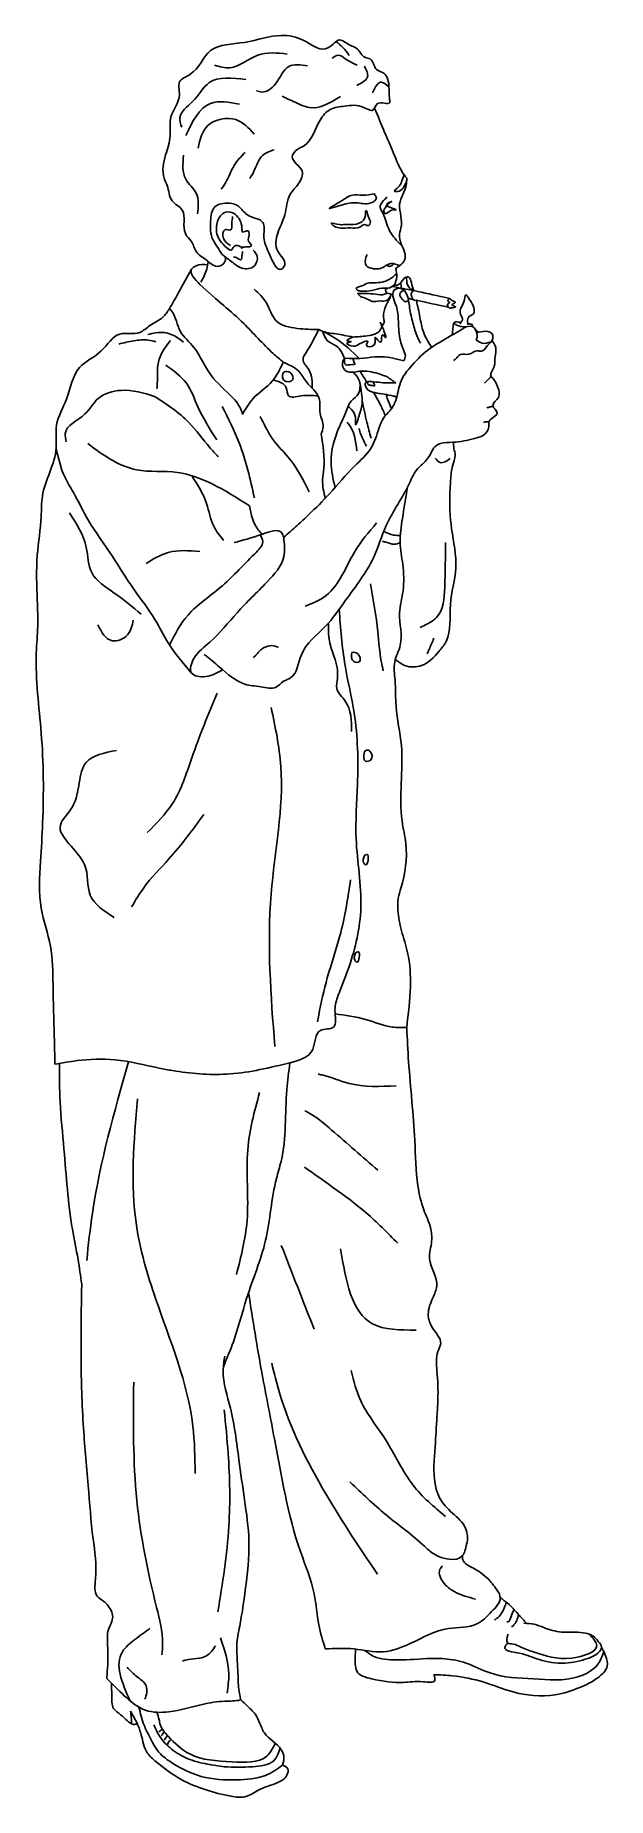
# Model space of a CAD drawing. Header units: metres. Extents: x -205 to 369, y 0 to 1765.
import ezdxf

# ---------------------------------------------------------------- set-up
doc = ezdxf.new("R2010")
doc.units = ezdxf.units.M
doc.layers.add('ceco.net 234', color=7, linetype='Continuous')

msp = doc.modelspace()

# ---------------------------------------------------------------- linework, layer by layer
at = {"layer": 'ceco.net 234'}
for points, knots in [([(-14.2, 1539.7), (-14.9, 1536.8), (-22.6, 1529.8), (-33, 1540.4), (-44.3, 1546.5), (-47, 1558.5), (-59.5, 1568.7), (-51.1, 1589.6), (-70.7, 1598.1), (-70.9, 1612.1), (-78.6, 1626.2), (-74.9, 1644.3), (-67.9, 1663.6), (-72.1, 1685.6), (-57, 1700.5), (-63.6, 1719.9), (-41.5, 1727), (-32.9, 1756.6), (7.1, 1755.5), (36.8, 1767.4), (64.5, 1761.9), (81.5, 1747.5), (93.2, 1754.8), (99.8, 1763.1), (109, 1754.7), (119.4, 1752.2), (122.9, 1742.1), (134, 1742), (134.4, 1729.5), (147.8, 1727.5), (150.2, 1713.4), (149.2, 1704.7), (152, 1693.6), (136.7, 1701.1), (134.7, 1686.6), (120.3, 1696.2), (107.1, 1694), (89.8, 1692.3), (76.4, 1676.3), (71.9, 1655.8), (56.4, 1650.9), (49.2, 1639.7), (66.7, 1631.4), (59.6, 1615.2), (47.3, 1604.9), (46.9, 1584.8), (37.4, 1567.9), (34.1, 1548.7), (48.4, 1538.4), (38.5, 1524.9), (28.2, 1549.1), (23, 1561.5), (26.5, 1581.5), (7.1, 1581.7), (0.6, 1594.4), (-11.8, 1597.7), (-27.5, 1595.3), (-29.6, 1577), (-29.4, 1562), (-21.2, 1552.1), (-18.3, 1545.5), (-14.2, 1543.1), (-14, 1540.9), (-14.2, 1539.7)], [0, 0, 0, 0, 8.992163, 23.313268, 35.816064, 47.445128, 57.448062, 81.26303, 94.857574, 110.955184, 119.027428, 142.306753, 161.938898, 181.062928, 204.793172, 217.53276, 230.433918, 262.065846, 297.177274, 334.595667, 357.528697, 380.645372, 389.908703, 396.498506, 408.411323, 418.042273, 428.796307, 434.536199, 446.831751, 454.840456, 469.914513, 480.79562, 485.045435, 497.509801, 505.113007, 514.736294, 534.191039, 548.931423, 563.549858, 593.859541, 603.700466, 610.500597, 627.8132, 640.904885, 654.408686, 675.994177, 695.429699, 713.581242, 729.103183, 733.697157, 754.553748, 772.816087, 785.673421, 802.878895, 814.964804, 825.103151, 840.007661, 855.042751, 873.495692, 884.024327, 892.718242, 894.129749, 897.936227, 897.936227, 897.936227, 897.936227]), ([(47.7, 1746.1), (37.5, 1747.2), (16.9, 1749.5), (-4.5, 1729), (-20, 1733.5), (-25.3, 1735)], [0, 0, 0, 0, 29.650254, 60.143763, 75.913375, 75.913375, 75.913375, 75.913375]), ([(109.8, 1744.7), (107.8, 1747.5), (103.9, 1752.8), (98.9, 1756.8), (96.5, 1758.7)], [0, 0, 0, 0, 10.315377, 19.399905, 19.399905, 19.399905, 19.399905]), ([(68.1, 1734.2), (61.1, 1735.3), (45.9, 1737.5), (39.1, 1716.8), (25.7, 1706.4), (18.8, 1708.8), (17, 1709.3)], [0, 0, 0, 0, 18.887381, 40.951296, 56.821398, 62.226918, 62.226918, 62.226918, 62.226918]), ([(117.7, 1734.9), (113.7, 1736.8), (107.5, 1739.7), (99.1, 1746.6), (94.7, 1743.5), (92.8, 1742.1)], [0, 0, 0, 0, 13.712059, 21.542736, 28.101787, 28.101787, 28.101787, 28.101787]), ([(117.3, 1714.7), (122.2, 1717.1), (131.1, 1721.4), (127, 1730), (125.1, 1733.9)], [0, 0, 0, 0, 13.703567, 24.835415, 24.835415, 24.835415, 24.835415]), ([(6.3, 1720.7), (-7.5, 1722.2), (-30.8, 1724.9), (-43.9, 1698.7), (-62.4, 1686.6), (-59.1, 1676.2), (-58, 1672.7)], [0, 0, 0, 0, 36.81059, 62.139718, 82.421558, 92.536257, 92.536257, 92.536257, 92.536257]), ([(132.9, 1707.3), (135.7, 1712.7), (140.4, 1721.7), (147, 1715.3), (149.6, 1712.8)], [0, 0, 0, 0, 14.172891, 23.211835, 23.211835, 23.211835, 23.211835]), ([(-0.1, 1695.8), (-10.5, 1697.8), (-35.6, 1702.4), (-47.2, 1678.5), (-53.9, 1664.6)], [0, 0, 0, 0, 28.991335, 69.630175, 69.630175, 69.630175, 69.630175]), ([(101, 1703.6), (90.7, 1697.3), (74.8, 1687.7), (55.1, 1698.2), (46.2, 1702.2), (42.5, 1703.9)], [0, 0, 0, 0, 33.031867, 50.499818, 62.759, 62.759, 62.759, 62.759]), ([(14.4, 1665.9), (9.1, 1672), (-3, 1685.4), (-35.3, 1678.9), (-39.7, 1660.5), (-41.7, 1651.9)], [0, 0, 0, 0, 23.184263, 51.865214, 76.578053, 76.578053, 76.578053, 76.578053]), ([(135.2, 1692), (138.5, 1683.8), (144.5, 1668.8), (154.6, 1646.6), (160.5, 1630.2), (166.6, 1622.7), (167.5, 1621.7)], [0, 0, 0, 0, 0.01675322, 0.03062281, 0.04671844, 0.04913118, 0.04913118, 0.04913118, 0.04913118]), ([(-42.2, 1585.9), (-41.3, 1593.3), (-39.9, 1606.9), (-58.3, 1621.3), (-57, 1636.1), (-56.2, 1644.7)], [0, 0, 0, 0, 20.851464, 38.317585, 62.397719, 62.397719, 62.397719, 62.397719]), ([(5.5, 1647.6), (1.5, 1643.5), (-7.1, 1634.6), (-11.7, 1620.2), (-16.9, 1612.8), (-18.4, 1610.7)], [0, 0, 0, 0, 16.941844, 36.705866, 44.14277, 44.14277, 44.14277, 44.14277]), ([(34.7, 1650.2), (30.3, 1648.8), (19.9, 1645.5), (16.3, 1631.3), (11.7, 1623.9), (10.2, 1621.6)], [0, 0, 0, 0, 13.056061, 31.115389, 39.302006, 39.302006, 39.302006, 39.302006]), ([(164.5, 1625.4), (163.8, 1622.9), (162.4, 1618.1), (160.1, 1612.9), (152.6, 1608.1), (161.7, 1608.2), (164.3, 1613.1), (167.1, 1617.6), (167.4, 1620.7), (167.5, 1621.8)], [0, 0, 0, 0, 7.64602, 14.550578, 19.45504, 24.411639, 30.717331, 36.477214, 39.871497, 39.871497, 39.871497, 39.871497]), ([(167.5, 1621.7), (167.3, 1619.3), (167, 1613.7), (163.6, 1605.2), (158.7, 1595.3), (162.1, 1583.7), (162.4, 1572.9), (158.7, 1562.4), (163.4, 1553), (166.5, 1544.7), (164.6, 1537.2), (160.4, 1534), (157.4, 1532.2), (156.6, 1531.7)], [0, 0, 0, 0, 7.244958, 16.744311, 27.307961, 39.218334, 51.278932, 59.621591, 71.237593, 80.947797, 85.573733, 93.279349, 96.064817, 96.064817, 96.064817, 96.064817]), ([(135.7, 1606.2), (131.6, 1605.4), (124.2, 1604.1), (111.8, 1605.9), (102.9, 1599.1), (80.4, 1586.8), (109.3, 1598.7), (121.4, 1596.4), (131, 1595.7), (138.5, 1600.9), (136, 1604.2), (135.1, 1605.3)], [0, 0, 0, 0, 12.558141, 22.653106, 35.000022, 49.662391, 70.259401, 83.920517, 92.255158, 99.602986, 103.320454, 103.320454, 103.320454, 103.320454]), ([(126.2, 1587.3), (125.9, 1584.5), (125.1, 1577.9), (114.6, 1574.5), (106.1, 1575.7), (99.7, 1574.6), (88.9, 1578.5), (95.8, 1572.5), (102, 1571.3), (110.8, 1572.5), (119.5, 1570.8), (124.6, 1576.8), (129.4, 1572.9), (131.9, 1578.6), (128.7, 1581.4), (127.1, 1591), (126.1, 1588.2), (125.9, 1587.6)], [0, 0, 0, 0, 7.779966, 18.787209, 27.921827, 32.68118, 41.22411, 45.068224, 52.088244, 61.670739, 71.299467, 76.512138, 81.084576, 83.657482, 90.977352, 96.844081, 98.415539, 98.415539, 98.415539, 98.415539]), ([(147.8, 1602.7), (146.6, 1601.7), (143.5, 1599), (139.3, 1593.4), (145.4, 1584.4), (147.3, 1572.4), (155.3, 1561), (160.8, 1555.6), (162.8, 1553.6)], [0, 0, 0, 0, 4.88709, 12.615373, 17.103548, 35.018856, 49.232136, 57.867571, 57.867571, 57.867571, 57.867571]), ([(148.1, 1596.7), (147.5, 1595.2), (146.5, 1592.6), (143.7, 1589.7), (146, 1583.7), (150.2, 1590.8), (159.8, 1589.3), (151.5, 1592), (145.6, 1594.9), (155.4, 1600), (150.3, 1597.7), (148.1, 1596.7)], [0, 0, 0, 0, 4.875047, 8.300308, 11.382096, 18.752568, 23.408952, 30.221324, 33.447623, 39.451256, 44.107993, 44.107993, 44.107993, 44.107993]), ([(2.8, 1551.3), (1.3, 1552.7), (-1.2, 1555), (-6.5, 1553.9), (-7.7, 1548), (-17.4, 1555.6), (-23.9, 1563.8), (-23.4, 1578.6), (-15.8, 1589.7), (-4.3, 1586.9), (0.8, 1579.4), (2.5, 1573.9), (2.1, 1565.7), (9, 1571.3), (10.1, 1563.7), (7.1, 1559.2), (14.3, 1553.1), (6, 1552.9), (2.8, 1552.7), (1.4, 1552.6)], [0, 0, 0, 0, 5.623457, 9.819054, 13.637138, 18.898688, 36.113625, 48.63948, 60.524552, 70.489603, 78.147146, 86.396065, 90.221468, 95.624745, 99.816968, 106.338006, 111.614595, 117.261484, 122.162089, 122.162089, 122.162089, 122.162089]), ([(-9.1, 1554.3), (-12, 1556), (-17.5, 1559.2), (-17, 1572.7), (-7.5, 1568), (-8, 1577.1), (-7.4, 1581.2), (-7, 1583.5)], [0, 0, 0, 0, 10.057397, 19.118955, 24.464991, 30.556673, 38.160796, 38.160796, 38.160796, 38.160796]), ([(-31.5, 1538.3), (-31.9, 1535.7), (-33.1, 1528.4), (-36.5, 1521.8), (-38.8, 1517.6)], [0, 0, 0, 0, 7.825474, 22.013769, 22.013769, 22.013769, 22.013769]), ([(13.7, 1549.7), (15.3, 1547.8), (19.1, 1543.2), (15.8, 1531.2), (2.5, 1530), (-6.2, 1536.9), (-11.7, 1540.8), (-14.7, 1543)], [0, 0, 0, 0, 7.26053, 17.178901, 30.051108, 39.273325, 50.313796, 50.313796, 50.313796, 50.313796]), ([(3, 1548.3), (2.8, 1547.5), (2.2, 1544.9), (2.3, 1538), (-2.5, 1542.3), (-5, 1542.7), (-6.3, 1542.9)], [0, 0, 0, 0, 2.930068, 8.622766, 12.442824, 16.654263, 16.654263, 16.654263, 16.654263]), ([(160.5, 1533.9), (157.4, 1535.3), (152.4, 1537.6), (146, 1533.9), (140.7, 1530.7), (133.9, 1530.7), (125.3, 1533.2), (125.7, 1541), (127.2, 1544.4), (127.6, 1545.4)], [0, 0, 0, 0, 9.39727, 15.39396, 20.839803, 27.849562, 35.74874, 43.670869, 46.947526, 46.947526, 46.947526, 46.947526]), ([(146.9, 1534.4), (148.3, 1533.8), (151.2, 1532.6), (153.4, 1534.9), (154.5, 1536.1)], [0, 0, 0, 0, 4.201739, 8.578356, 8.578356, 8.578356, 8.578356]), ([(-48.1, 1530.6), (-52.5, 1522.6), (-59.9, 1509.3), (-69, 1493.2), (-77.1, 1480.4), (-89.6, 1475.7), (-101.3, 1463.4), (-124, 1470.4), (-137.2, 1445.3), (-166.2, 1434.2), (-170.6, 1401.3), (-186.2, 1376.7), (-180.3, 1341.8), (-199.1, 1313.6), (-198.1, 1276.6), (-204.4, 1242.2), (-203, 1205.3), (-201.6, 1172.7), (-206, 1128.4), (-196.6, 1062.8), (-196, 993), (-199.6, 934.8), (-202.2, 892.6), (-187.2, 853), (-187.1, 809.4), (-185.8, 770.1), (-185.2, 743.6), (-185, 734.3)], [0, 0, 0, 0, 27.467534, 45.277376, 56.198916, 71.546385, 83.893464, 104.055007, 129.050196, 156.404669, 190.927893, 218.600501, 241.415821, 291.746431, 311.9996, 351.105196, 396.413678, 422.027579, 449.154556, 529.516491, 619.34509, 657.996054, 705.015193, 744.04467, 782.884562, 834.572261, 862.353236, 862.353236, 862.353236, 862.353236]), ([(-32, 1535.1), (-36, 1535.4), (-41.8, 1535.8), (-52.6, 1528.1), (-25.5, 1500.9), (0.1, 1482.6), (26.2, 1452.1), (40.3, 1440.3), (43.7, 1437.5)], [0, 0, 0, 0, 11.627596, 17.297292, 34.581422, 93.391982, 135.634891, 148.774933, 148.774933, 148.774933, 148.774933]), ([(157.3, 1526.2), (154.9, 1524), (148.7, 1518.3), (138.1, 1516.7), (128, 1517.4), (123.8, 1513.6), (115.2, 1512.3), (118.6, 1508.7), (124.2, 1508.8), (132.6, 1508.4), (141.1, 1512.3), (149.3, 1510.8), (153.1, 1513.5), (155.2, 1515)], [0, 0, 0, 0, 9.459195, 24.889074, 31.064402, 37.848685, 44.25974, 45.983271, 50.233334, 60.588201, 71.180733, 77.013648, 84.445781, 84.445781, 84.445781, 84.445781]), ([(156.6, 1531.7), (157, 1528.7), (157.8, 1523.7), (156.8, 1518.7), (154.3, 1514.3), (156.9, 1514.5), (158.3, 1514.7)], [0, 0, 0, 0, 8.783151, 14.45511, 16.941053, 20.11269, 20.11269, 20.11269, 20.11269]), ([(158.3, 1514.7), (159.5, 1515.5), (162.7, 1517.8), (164.8, 1522.8), (170.8, 1523.3), (172.1, 1515.9), (173.7, 1511.6), (174.6, 1509.1)], [0, 0, 0, 0, 4.460415, 11.735535, 14.02644, 20.330704, 28.964992, 28.964992, 28.964992, 28.964992]), ([(167.4, 1522.9), (167.2, 1520.3), (167, 1515.9), (171, 1509.8), (173.4, 1510.9), (173.9, 1511.1)], [0, 0, 0, 0, 8.11267, 14.074902, 15.593625, 15.593625, 15.593625, 15.593625]), ([(79.3, 1470.1), (72.3, 1470.3), (57.9, 1470.6), (33.7, 1475.5), (28.7, 1497.8), (19.1, 1506.5), (14.7, 1510.5)], [0, 0, 0, 0, 21.688585, 44.376989, 65.09922, 82.819088, 82.819088, 82.819088, 82.819088]), ([(118.2, 1506.1), (124, 1506.3), (132.9, 1506.6), (143.3, 1504.1), (146.6, 1506.2), (147.3, 1506.7)], [0, 0, 0, 0, 17.847601, 27.032269, 29.413122, 29.413122, 29.413122, 29.413122]), ([(151.1, 1503.7), (149.9, 1501.9), (147.5, 1497.9), (139.9, 1499.4), (133, 1497.1), (127.3, 1501.6), (121.5, 1502.5), (119.1, 1505.1), (118.2, 1506.1)], [0, 0, 0, 0, 5.997973, 12.853571, 20.380222, 26.654235, 33.090803, 37.099499, 37.099499, 37.099499, 37.099499]), ([(150.6, 1501.9), (146.7, 1494.8), (142.3, 1486.7), (144.8, 1478.5), (145.1, 1477.5)], [0, 0, 0, 0, 22.334876, 25.378755, 25.378755, 25.378755, 25.378755]), ([(147.3, 1506.7), (146.9, 1507.2), (146.2, 1508.2), (146, 1510.3), (147, 1511), (147.6, 1511.4)], [0, 0, 0, 0, 2.100013, 3.651285, 5.559614, 5.559614, 5.559614, 5.559614]), ([(153.5, 1505.1), (151.6, 1505.5), (149.5, 1506.1), (147.4, 1506.6), (147.3, 1506.7)], [0, 0, 0, 0, 5.875815, 6.391224, 6.391224, 6.391224, 6.391224]), ([(166.2, 1444.3), (164.2, 1449.1), (159.6, 1460), (159.2, 1476.8), (158.3, 1491.8), (153.6, 1500.8), (152.7, 1510.7), (162.7, 1512.6), (169.2, 1504.1), (169.8, 1491.5), (173.5, 1477), (176.8, 1464.9), (180.1, 1458.5), (181.1, 1456.5)], [0, 0, 0, 0, 15.306376, 35.213834, 50.204527, 58.819184, 66.948887, 74.327443, 81.651016, 95.955773, 111.627376, 126.503842, 133.248942, 133.248942, 133.248942, 133.248942]), ([(164.4, 1509.7), (162.4, 1508.3), (158.6, 1505.7), (162.6, 1501.2), (165.2, 1497.4), (167.9, 1498.4), (169.3, 1499)], [0, 0, 0, 0, 6.116128, 11.210929, 14.807231, 18.774478, 18.774478, 18.774478, 18.774478]), ([(174.6, 1509.1), (173.5, 1508.4), (171.2, 1507), (172.2, 1502.7), (174.2, 1499.2), (176.4, 1499.4), (177, 1499.5)], [0, 0, 0, 0, 3.317279, 7.37335, 11.776522, 13.563387, 13.563387, 13.563387, 13.563387]), ([(174.6, 1509.1), (184.6, 1506.9), (196.6, 1504.3), (208.5, 1501.6), (210.3, 1501.1)], [0, 0, 0, 0, 30.928177, 36.636197, 36.636197, 36.636197, 36.636197]), ([(208.9, 1492.6), (208.3, 1493.7), (207.1, 1495.7), (212, 1497), (207.3, 1498.7), (209.3, 1500.3), (210.3, 1501.1)], [0, 0, 0, 0, 2.914436, 5.680581, 8.06384, 11.038659, 11.038659, 11.038659, 11.038659]), ([(210.3, 1501.1), (211.4, 1500.2), (212.9, 1498.8), (218.1, 1497.5), (209.5, 1494.6), (219.2, 1492.9), (212.7, 1491.8), (210.3, 1491.5), (209.4, 1492.2), (208.9, 1492.6)], [0, 0, 0, 0, 4.660575, 6.800469, 11.202533, 15.134294, 19.468803, 21.278974, 22.964419, 22.964419, 22.964419, 22.964419]), ([(220.5, 1475.8), (222, 1477.7), (224.7, 1480.9), (220.1, 1485.5), (221.2, 1492.3), (225.3, 1496.6), (225.6, 1508), (231.6, 1498.3), (234.5, 1493.8), (235.6, 1485.2), (228.9, 1484), (228.1, 1478.7), (228.5, 1475.9), (228.6, 1474.8)], [0, 0, 0, 0, 6.133701, 10.584282, 16.593353, 24.083436, 31.133646, 37.080344, 46.404296, 52.413366, 57.455231, 62.749924, 66.149392, 66.149392, 66.149392, 66.149392]), ([(2.8, 1385.2), (1, 1392.6), (-9.1, 1405.7), (-31.4, 1422.7), (-41.5, 1450.7), (-61.9, 1466.9), (-63.9, 1483.8), (-69.4, 1490.2), (-70.4, 1491.2)], [0, 0, 0, 0, 17.045733, 49.662555, 81.54017, 103.249254, 124.263388, 128.455255, 128.455255, 128.455255, 128.455255]), ([(177, 1499.5), (178.3, 1493.9), (180.7, 1483.3), (183.1, 1467), (188.7, 1458), (191.7, 1453.3)], [0, 0, 0, 0, 17.258907, 32.491353, 48.803975, 48.803975, 48.803975, 48.803975]), ([(-92, 1465.2), (-86.5, 1466.5), (-76.2, 1468.9), (-63.9, 1463.5), (-58.3, 1459.1), (-56.4, 1457.6)], [0, 0, 0, 0, 16.36778, 30.958236, 38.069819, 38.069819, 38.069819, 38.069819]), ([(226.9, 1473), (221.7, 1469.9), (209.7, 1462.5), (189.9, 1452), (173.2, 1435.7), (159.5, 1418.6), (158.1, 1400.9), (151.4, 1389), (143.1, 1381.4), (138.2, 1368), (133, 1349.4), (111.3, 1331), (92.3, 1307.2), (72.6, 1287.8), (57.1, 1273.4), (48.6, 1266), (44.1, 1262.1)], [0, 0, 0, 0, 18.174312, 42.514059, 66.622035, 87.879114, 106.220948, 118.205252, 128.07715, 139.218144, 160.239169, 184.87317, 221.927982, 252.027751, 267.529058, 285.606926, 285.606926, 285.606926, 285.606926]), ([(79.3, 1470.1), (75.3, 1462.4), (70.3, 1452.9), (61.2, 1438.8), (72.8, 1428.3), (72.8, 1417.7), (72.8, 1411.2)], [0, 0, 0, 0, 26.985354, 33.570236, 45.52816, 64.699345, 64.699345, 64.699345, 64.699345]), ([(113.3, 1462.6), (107.7, 1463.8), (97.2, 1465.9), (85.5, 1467.2), (80.1, 1469.7), (79.3, 1470.1)], [0, 0, 0, 0, 17.13573, 32.176821, 34.807983, 34.807983, 34.807983, 34.807983]), ([(119.7, 1441.2), (112.4, 1448.3), (101.4, 1459.2), (87.7, 1466.1), (83, 1468.5)], [0, 0, 0, 0, 30.300945, 45.968899, 45.968899, 45.968899, 45.968899]), ([(105.3, 1440.8), (103.2, 1445.7), (99.5, 1454.1), (86.5, 1457.8), (84.2, 1465), (83, 1468.5)], [0, 0, 0, 0, 15.33041, 26.028469, 36.572345, 36.572345, 36.572345, 36.572345]), ([(140.6, 1477.4), (142, 1474.8), (144.1, 1471.1), (147.6, 1459.2), (141.1, 1469.4), (143.7, 1451.1), (133.3, 1467.7), (138.7, 1452.4), (124.3, 1452), (131, 1461), (118.9, 1455.7), (115.1, 1452), (103.5, 1456.7), (114.3, 1458), (104.4, 1458.5), (109.8, 1461), (113.3, 1462.6)], [0, 0, 0, 0, 11.311425, 16.463195, 20.751669, 28.532858, 36.046415, 43.410337, 51.536066, 55.29129, 64.493481, 70.411118, 77.310339, 81.307421, 84.927044, 91.481664, 91.481664, 91.481664, 91.481664]), ([(113.3, 1462.6), (118.1, 1462.9), (125.8, 1463.3), (135, 1465), (140.7, 1468.4), (142.4, 1473.4), (144.2, 1476.2), (145.1, 1477.5)], [0, 0, 0, 0, 14.360659, 23.114652, 28.051067, 33.407357, 38.175112, 38.175112, 38.175112, 38.175112]), ([(214.1, 1476.6), (216.4, 1475.2), (220.4, 1472.8), (225, 1472.9), (226.9, 1473)], [0, 0, 0, 0, 7.820531, 13.517064, 13.517064, 13.517064, 13.517064]), ([(226.9, 1473), (229.7, 1473.5), (234.6, 1474.2), (238, 1465.9), (246, 1469.6), (253.1, 1467.1), (253.9, 1462.4), (252.8, 1458.1), (247.6, 1454.5), (244.1, 1447.1), (236.2, 1450.1), (230.4, 1443.5), (221.1, 1447.1), (217.3, 1441.4), (214.8, 1439.5), (214.2, 1439)], [0, 0, 0, 0, 7.514908, 13.099068, 21.350076, 29.056498, 31.148305, 35.072177, 41.570363, 50.109265, 54.164168, 63.465002, 71.758127, 78.659745, 81.206664, 81.206664, 81.206664, 81.206664]), ([(228.5, 1475.8), (230, 1476), (231.8, 1476.1), (234.1, 1473.9), (232.5, 1473.6), (231.4, 1473.4)], [0, 0, 0, 0, 4.469833, 5.451945, 7.701682, 7.701682, 7.701682, 7.701682]), ([(236.8, 1459.9), (237.5, 1461), (239, 1464.8), (236.7, 1468.9), (235.1, 1471.7)], [0.003181704, 0.003181704, 0.003181704, 0.003181704, 0.005629316, 0.011274198, 0.011274198, 0.011274198, 0.011274198]), ([(-84, 1457.9), (-86.4, 1458.5), (-93.6, 1460.5), (-106.3, 1459.1), (-116.1, 1456.8), (-121.1, 1455.6)], [0, 0, 0, 0, 7.480032, 22.083943, 37.691381, 37.691381, 37.691381, 37.691381]), ([(-69.3, 1459.3), (-73.9, 1453.3), (-83.6, 1440.6), (-82, 1422.4), (-82.7, 1412.6), (-82.8, 1410.8)], [0, 0, 0, 0, 22.033291, 46.347249, 51.708223, 51.708223, 51.708223, 51.708223]), ([(-35.4, 1144.8), (-30.3, 1140.6), (-17.4, 1130.1), (0.1, 1113.8), (20.6, 1113.1), (35.6, 1109), (43.1, 1118.3), (57.6, 1122.4), (59.5, 1151.3), (86.5, 1170.4), (109.1, 1204), (134.1, 1235.5), (146.6, 1279.2), (166.5, 1306), (175.5, 1328.9), (185.4, 1337.1), (190.9, 1344), (194.5, 1352.6), (202.3, 1357.5), (216.8, 1356.6), (231.1, 1360), (244.5, 1363.3), (250.7, 1370.7), (248, 1380.6), (262.9, 1385), (249.6, 1394.8), (261.7, 1401.6), (259.5, 1410.3), (257.1, 1416), (255.2, 1420), (249.3, 1424.8), (256.6, 1433.3), (255.1, 1442.7), (258, 1452), (254.4, 1456.9), (252.7, 1459.2)], [0, 0, 0, 0, 19.842847, 50.498131, 66.584987, 81.838007, 91.365828, 99.178738, 124.742899, 161.698537, 194.984774, 245.889755, 280.684978, 329.12138, 345.807777, 352.35318, 367.261345, 371.754388, 380.115711, 392.493259, 414.735165, 423.811919, 433.934631, 439.323037, 451.130488, 459.700321, 469.526279, 479.435103, 483.099649, 488.502241, 492.720093, 503.251871, 512.713854, 521.899802, 530.013353, 530.013353, 530.013353, 530.013353]), ([(236.8, 1459.9), (238.8, 1458.5), (243.3, 1455.1), (248.8, 1456.9), (251.8, 1457.9)], [0, 0, 0, 0, 7.039364, 15.959991, 15.959991, 15.959991, 15.959991]), ([(-23, 1359.8), (-29.8, 1370.4), (-41.3, 1388.4), (-51.3, 1418.4), (-66.4, 1429.1), (-74.1, 1434.5)], [0, 0, 0, 0, 37.766763, 64.187486, 91.747178, 91.747178, 91.747178, 91.747178]), ([(43.7, 1437.5), (40.5, 1430.7), (33.7, 1415.9), (13.5, 1403.9), (6, 1390.8), (2.8, 1385.2)], [0, 0, 0, 0, 22.029743, 47.986718, 66.971932, 66.971932, 66.971932, 66.971932]), ([(43.7, 1437.5), (49.4, 1435), (59.5, 1430.8), (67.3, 1414.9), (82.6, 1404.1), (78.5, 1386.2), (85.3, 1374.7), (82.6, 1367.9), (81.6, 1365.5)], [0, 0, 0, 0, 18.065195, 31.344935, 52.074784, 67.148783, 80.970214, 88.404077, 88.404077, 88.404077, 88.404077]), ([(164.5, 1438.8), (157, 1440.7), (139.5, 1445.3), (121.4, 1439.8), (102.4, 1442.2), (102.5, 1432.1), (109.1, 1425.9), (122.4, 1430), (135.6, 1427.2), (144.4, 1424.1), (147.3, 1423.2)], [0, 0, 0, 0, 22.499495, 52.668668, 60.734347, 69.524613, 73.668526, 86.727264, 105.535916, 114.581536, 114.581536, 114.581536, 114.581536]), ([(104.8, 1440.5), (104.9, 1438.2), (105.2, 1433.2), (110.7, 1435.4), (116.2, 1434.9), (114.2, 1438.2), (113.7, 1439.9), (113.3, 1441.1)], [0, 0, 0, 0, 5.585849, 12.217216, 15.068637, 16.843362, 21.02967, 21.02967, 21.02967, 21.02967]), ([(166.2, 1444.3), (166, 1443.3), (165.6, 1441.4), (164.9, 1439.6), (164.5, 1438.8)], [0, 0, 0, 0, 3.093852, 5.83493, 5.83493, 5.83493, 5.83493]), ([(33.6, 1419.7), (39.2, 1418.1), (47.7, 1415.7), (47.6, 1400.2), (64.3, 1405), (73.4, 1404.2), (78.6, 1403.7)], [0, 0, 0, 0, 15.238048, 23.404958, 36.029044, 53.02218, 53.02218, 53.02218, 53.02218]), ([(49.2, 1427.9), (47.2, 1428.1), (42.6, 1428.5), (42.4, 1420.6), (47.2, 1417), (54.6, 1418.6), (52.9, 1425.4), (50.3, 1427.2), (49.2, 1427.9)], [0, 0, 0, 0, 5.156559, 12.023395, 15.951435, 22.548962, 27.985649, 32.084628, 32.084628, 32.084628, 32.084628]), ([(95.6, 1311.9), (93.6, 1320.3), (89, 1340.4), (96.3, 1366.1), (105.9, 1385.2), (109.7, 1398.4), (121, 1405.4), (120.7, 1413.1), (120.5, 1417.1)], [0, 0, 0, 0, 25.800662, 61.078842, 76.475201, 90.623384, 101.084139, 112.171194, 112.171194, 112.171194, 112.171194]), ([(120.5, 1417.1), (121.7, 1409.8), (123.8, 1397.4), (121, 1387.9), (115.7, 1371.9), (116.1, 1380.2), (115.9, 1386.8), (111.1, 1391.1), (108.6, 1393.4)], [0, 0, 0, 0, 20.284105, 34.745258, 43.313395, 45.844365, 54.634643, 64.043831, 64.043831, 64.043831, 64.043831]), ([(120.5, 1417.1), (119.8, 1419), (118.5, 1423.1), (115.2, 1425.9), (113.4, 1427.4)], [0, 0, 0, 0, 5.914386, 12.738401, 12.738401, 12.738401, 12.738401]), ([(156.3, 1416.7), (153.5, 1416.7), (147.8, 1416.6), (138.7, 1417.2), (132, 1418.4), (124.5, 1417.4), (127.2, 1408.9), (138.6, 1405.9), (149.1, 1405), (156.3, 1402.9), (157.4, 1402.5)], [0, 0, 0, 0, 8.441411, 17.176995, 26.888477, 30.347807, 36.098256, 45.384295, 64.519159, 67.89691, 67.89691, 67.89691, 67.89691]), ([(129.4, 1418), (128.6, 1417.3), (127.4, 1416.3), (129.3, 1414.4), (131.4, 1414.4), (136, 1413.3), (134.4, 1416.2), (133.8, 1417.3), (133.4, 1418)], [0, 0, 0, 0, 2.565268, 3.567684, 6.91107, 10.308909, 11.831892, 14.44181, 14.44181, 14.44181, 14.44181]), ([(252, 1423.3), (250.6, 1421.9), (248.4, 1419.6), (246.1, 1417.5), (245.1, 1416.6)], [0, 0, 0, 0, 5.791829, 9.509424, 9.509424, 9.509424, 9.509424]), ([(-85.2, 1403.2), (-96.2, 1406.6), (-115, 1412.3), (-143.1, 1404.1), (-153.8, 1382.1), (-177.3, 1373), (-174.3, 1360.5), (-173.6, 1357.7)], [0, 0, 0, 0, 34.026932, 58.507782, 78.741887, 106.677894, 114.977569, 114.977569, 114.977569, 114.977569]), ([(-85.2, 1403.2), (-73, 1395.2), (-51.8, 1381.3), (-34.6, 1356.9), (-24.4, 1345.8), (-21.5, 1342.7)], [0, 0, 0, 0, 43.25466, 75.521551, 88.397811, 88.397811, 88.397811, 88.397811]), ([(131.6, 1361.3), (130.2, 1366.6), (126.9, 1379), (124.2, 1391.6), (122.7, 1398.8)], [0, 0, 0, 0, 16.469825, 38.520176, 38.520176, 38.520176, 38.520176]), ([(146, 1383.8), (144.5, 1387.3), (141, 1395.3), (136.6, 1402.9), (134.1, 1407.2)], [0, 0, 0, 0, 11.243584, 26.250758, 26.250758, 26.250758, 26.250758]), ([(152, 1390.8), (150.6, 1394), (148.6, 1398.6), (147.2, 1403.5), (146.7, 1405)], [0, 0, 0, 0, 10.335816, 15.132037, 15.132037, 15.132037, 15.132037]), ([(14.8, 1301.5), (10.6, 1320.2), (3.3, 1352.1), (-11.4, 1381.2), (-17.5, 1393.2)], [0, 0, 0, 0, 57.212493, 97.491417, 97.491417, 97.491417, 97.491417]), ([(69.5, 1307.7), (63.4, 1320), (54, 1338.6), (32.5, 1358.7), (25.3, 1373.7), (21.1, 1382.1), (20.6, 1383)], [0, 0, 0, 0, 40.857745, 61.838281, 87.158372, 90.167933, 90.167933, 90.167933, 90.167933]), ([(117.4, 1348.8), (116.2, 1358.6), (115, 1369.2), (108.2, 1376.8), (107.8, 1377.4)], [0, 0, 0, 0, 28.200729, 30.364336, 30.364336, 30.364336, 30.364336]), ([(249.7, 1377.7), (248.2, 1377.8), (246.4, 1377.8), (244.7, 1377.2), (244.4, 1377.1)], [0, 0, 0, 0, 4.435374, 5.368783, 5.368783, 5.368783, 5.368783]), ([(253.8, 1393.3), (252.8, 1393.1), (250.7, 1392.6), (248.7, 1392), (247.6, 1391.7)], [0, 0, 0, 0, 3.147356, 6.370832, 6.370832, 6.370832, 6.370832]), ([(81.6, 1365.5), (83.5, 1354), (86, 1338.7), (82, 1317.2), (84.3, 1307.2), (85.7, 1301)], [0, 0, 0, 0, 34.524563, 46.052579, 64.819598, 64.819598, 64.819598, 64.819598]), ([(127, 1353.4), (124.9, 1357.3), (121.9, 1362.9), (120.1, 1369.1), (119.5, 1371)], [0, 0, 0, 0, 13.012547, 19.170542, 19.170542, 19.170542, 19.170542]), ([(-48.5, 1126.4), (-56.7, 1136), (-70.8, 1152.4), (-85.5, 1183.2), (-107.3, 1210.2), (-127.6, 1244.6), (-150.7, 1275.1), (-163.8, 1303.1), (-178, 1325.7), (-181.6, 1341.4), (-183.8, 1351.3)], [0, 0, 0, 0, 37.687954, 64.622394, 101.5683, 141.398334, 184.157495, 215.991195, 233.844041, 263.84068, 263.84068, 263.84068, 263.84068]), ([(9.7, 1293.5), (-2.4, 1301.3), (-24.8, 1315.6), (-63.3, 1330.4), (-98.4, 1326), (-129, 1338.6), (-143.9, 1349.8), (-152.2, 1356)], [0, 0, 0, 0, 43.299507, 79.752617, 121.017448, 145.688032, 176.893184, 176.893184, 176.893184, 176.893184]), ([(155.9, 1139.7), (159.1, 1137.3), (166.6, 1131.4), (185.3, 1132.1), (197.5, 1145), (213, 1163.9), (208, 1195.4), (220.1, 1231.8), (211.3, 1269.6), (209.9, 1298.9), (211.5, 1320.1), (212, 1332.6), (217, 1343.1), (214.3, 1350.8), (214.3, 1355.3), (214.3, 1357.3)], [0, 0, 0, 0, 11.867918, 28.008719, 50.349166, 62.824193, 100.006688, 137.073465, 176.487019, 213.18481, 224.954141, 240.369848, 250.458629, 257.832429, 263.881927, 263.881927, 263.881927, 263.881927]), ([(211, 1340.9), (207.4, 1338.5), (201.7, 1334.5), (197.4, 1339.4), (195.8, 1341.2)], [0, 0, 0, 0, 10.922834, 17.435563, 17.435563, 17.435563, 17.435563]), ([(-47.9, 1323.8), (-42.2, 1314.8), (-32.2, 1299.1), (-28.5, 1274.3), (-19.8, 1263.5), (-16.1, 1259)], [0, 0, 0, 0, 31.734907, 55.326661, 72.675583, 72.675583, 72.675583, 72.675583]), ([(167.3, 771), (169, 784.7), (171.9, 809.6), (170.4, 842.7), (161.7, 867.2), (158.4, 885.5), (158.2, 900.2), (165.3, 921.5), (169.2, 948.2), (157.7, 995), (166.8, 1041.8), (155.5, 1088.3), (156.6, 1116.3), (153.2, 1137.4), (165.3, 1158.2), (157.3, 1183.3), (165.2, 1209.6), (164.1, 1233.6), (159.4, 1257.5), (163.4, 1283.3), (166.3, 1301.4), (167.9, 1311.7)], [0, 0, 0, 0, 41.346385, 75.129707, 98.049753, 118.949093, 131.01738, 141.367506, 186.16774, 209.200095, 284.72348, 324.517035, 350.818115, 368.97187, 386.633971, 418.753665, 441.364109, 467.835992, 489.971087, 513.956393, 545.226887, 545.226887, 545.226887, 545.226887]), ([(9.7, 1293.5), (11.5, 1284.9), (13.8, 1274.2), (21.2, 1266.5), (22.8, 1265.2)], [0, 0, 0, 0, 25.444004, 31.596019, 31.596019, 31.596019, 31.596019]), ([(-98.6, 1185.1), (-107.2, 1192.3), (-123.5, 1205.7), (-152, 1222.9), (-151.6, 1257.3), (-163.3, 1275.5), (-170.3, 1286.4)], [0, 0, 0, 0, 34.192732, 64.731625, 90.627744, 128.957028, 128.957028, 128.957028, 128.957028]), ([(44.1, 1262.1), (43.5, 1263.7), (40.9, 1272), (17.2, 1262.7), (3.1, 1259), (-5.4, 1256.8)], [0, 0, 0, 0, 4.820668, 24.272347, 53.685019, 53.685019, 53.685019, 53.685019]), ([(137.2, 1276.4), (129.3, 1267.2), (110.3, 1244.8), (97.1, 1205.7), (73.1, 1196), (65.5, 1192.9)], [0, 0, 0, 0, 36.703532, 88.516742, 112.368096, 112.368096, 112.368096, 112.368096]), ([(-70.2, 1154.2), (-64.8, 1164.8), (-52.9, 1188.1), (-15.8, 1212), (4.9, 1236.2), (25.3, 1255.2), (21.9, 1262.2), (20.7, 1264.5)], [0, 0, 0, 0, 35.225542, 77.513998, 125.988766, 140.567382, 147.684199, 147.684199, 147.684199, 147.684199]), ([(-17, 1129.4), (-22.1, 1126.4), (-31.4, 1120.9), (-52.7, 1123.6), (-45.3, 1145.5), (-24.7, 1159.4), (-2.4, 1188.4), (24.4, 1213.4), (46.9, 1238.3), (44.9, 1255.5), (44.1, 1262.1)], [0, 0, 0, 0, 18.323577, 33.198811, 47.813499, 70.558426, 111.259514, 153.538743, 184.388434, 203.621075, 203.621075, 203.621075, 203.621075]), ([(160.8, 1256.6), (158.8, 1255.8), (154.1, 1254), (148.2, 1256.9), (144.3, 1257.7), (143.1, 1258)], [0, 0, 0, 0, 6.035771, 14.657483, 18.193791, 18.193791, 18.193791, 18.193791]), ([(144.3, 1268), (147.5, 1266.5), (152.8, 1263.9), (158.6, 1263.9), (160.9, 1263.9)], [0, 0, 0, 0, 10.504593, 17.253355, 17.253355, 17.253355, 17.253355]), ([(206.2, 1256.9), (206.1, 1242.4), (205.9, 1217.9), (204.1, 1184.8), (189, 1175.7), (183.3, 1172.9), (180.9, 1171.8)], [0, 0, 0, 0, 45.001058, 76.185701, 87.448669, 95.539621, 95.539621, 95.539621, 95.539621]), ([(-40, 1247.8), (-50.8, 1248.7), (-70.1, 1250.2), (-86.6, 1240.3), (-93.8, 1235.9)], [0, 0, 0, 0, 31.475521, 56.413776, 56.413776, 56.413776, 56.413776]), ([(130.9, 1215.6), (133.9, 1199.5), (138.7, 1173.8), (140.2, 1144.2), (143.1, 1131.4), (143.8, 1128.2)], [0, 0, 0, 0, 48.926543, 78.499658, 88.372205, 88.372205, 88.372205, 88.372205]), ([(99.7, 1190), (101.1, 1171.1), (103.7, 1136.1), (118, 1078.8), (119.3, 1020.2), (114.1, 955.2), (126.1, 893.8), (113.6, 840.6), (102.3, 812.3), (98.5, 802.9)], [0, 0, 0, 0, 56.730106, 105.139658, 176.600765, 231.321821, 300.195129, 361.375571, 391.721561, 391.721561, 391.721561, 391.721561]), ([(-106.6, 1179.1), (-107.7, 1173.7), (-109.9, 1162.7), (-131.3, 1154.1), (-138.2, 1167), (-142.1, 1174.4)], [0, 0, 0, 0, 15.928243, 32.362212, 53.738666, 53.738666, 53.738666, 53.738666]), ([(89.1, 1176.4), (88.9, 1170.2), (88.6, 1158.4), (95.8, 1140.8), (99.6, 1124.9), (95.2, 1108.5), (111.9, 1094.6), (112, 1078.3), (112.1, 1067.4)], [0, 0, 0, 0, 18.344344, 34.917373, 56.599714, 66.821398, 82.03998, 113.281302, 113.281302, 113.281302, 113.281302]), ([(39, 1151.9), (36.7, 1152.7), (29.4, 1155.2), (20.4, 1149.5), (16.1, 1143.4), (14.1, 1142.2), (13.4, 1141.8)], [0, 0, 0, 0, 7.278454, 22.508172, 27.042103, 29.472765, 29.472765, 29.472765, 29.472765]), ([(194.5, 1160.9), (193, 1157.2), (190.8, 1151.9), (188.4, 1146.7), (187.7, 1145.3)], [0, 0, 0, 0, 12.239787, 17.094758, 17.094758, 17.094758, 17.094758]), ([(112.4, 1146.8), (112, 1143.2), (111.3, 1137.2), (122.8, 1135.9), (119.4, 1146.9), (114.5, 1146.9), (112.4, 1146.8)], [0, 0, 0, 0, 9.285963, 15.020753, 23.288919, 29.163615, 29.163615, 29.163615, 29.163615]), ([(-22.6, 1106), (-31.4, 1084.6), (-46.5, 1048), (-62.2, 996.5), (-83.3, 975.5), (-92.5, 966.4)], [0, 0, 0, 0, 69.744252, 119.376662, 157.775612, 157.775612, 157.775612, 157.775612]), ([(35.2, 752.1), (31.3, 803.1), (24.1, 896.6), (48.6, 1010.3), (35.7, 1071.9), (31.6, 1091.6)], [0, 0, 0, 0, 152.898248, 280.841938, 340.600043, 340.600043, 340.600043, 340.600043]), ([(-123.2, 1048.6), (-135.4, 1046.2), (-164.9, 1040.3), (-157.4, 997.4), (-192.3, 967.4), (-147.9, 941.2), (-155.6, 900.4), (-135.8, 887.7), (-125.6, 881.1)], [0, 0, 0, 0, 32.92284, 79.280048, 101.396531, 147.67111, 178.784616, 211.844385, 211.844385, 211.844385, 211.844385]), ([(124.9, 1047.3), (124.2, 1043.1), (123.1, 1036.5), (133.6, 1038.3), (133, 1047.2), (127.3, 1049.7), (125.6, 1047.9), (124.9, 1047.3)], [0, 0, 0, 0, 9.492472, 14.72924, 23.356021, 27.365268, 30.061504, 30.061504, 30.061504, 30.061504]), ([(-35.9, 984.4), (-47, 969.2), (-65.8, 943.6), (-94.1, 916), (-104.4, 898.3), (-108.2, 891.8)], [0, 0, 0, 0, 56.602338, 95.001371, 117.716783, 117.716783, 117.716783, 117.716783]), ([(125, 943.2), (124, 940.8), (122.5, 937.4), (127.2, 932.3), (129.2, 938.8), (128.7, 945.6), (125.9, 943.8), (125, 943.2)], [0, 0, 0, 0, 7.170988, 10.19312, 15.607085, 21.306741, 23.984211, 23.984211, 23.984211, 23.984211]), ([(111.1, 919.1), (108.5, 901.3), (103.4, 867.9), (87.8, 823.9), (81, 793.7), (78.4, 778.9), (78, 776.6)], [0, 0, 0, 0, 53.718411, 101.129371, 139.56368, 146.429483, 146.429483, 146.429483, 146.429483]), ([(116.2, 845.7), (115.2, 843.4), (113.7, 840), (118.3, 834.8), (120.4, 841.4), (119.9, 848.1), (117.1, 846.3), (116.2, 845.7)], [0, 0, 0, 0, 7.170988, 10.19312, 15.607085, 21.306741, 23.984211, 23.984211, 23.984211, 23.984211]), ([(-185, 734.3), (-177.6, 735.6), (-157.8, 739.1), (-122.2, 740.5), (-90.9, 732.2), (-54, 725.3), (-9.6, 721.5), (34.5, 731.9), (76.9, 741.9), (74.8, 771.2), (99.2, 768.1), (93.7, 788.7), (97, 798.4), (98.5, 802.9)], [0, 0, 0, 0, 22.422684, 60.439723, 105.492428, 119.002519, 173.274363, 234.910972, 264.123065, 284.453173, 297.973949, 314.943251, 329.858892, 329.858892, 329.858892, 329.858892]), ([(95.6, 784.7), (105.9, 783.4), (125.5, 780.8), (148.4, 770.6), (162.6, 770.9), (167.3, 771)], [0, 0, 0, 0, 31.106679, 59.093255, 73.323101, 73.323101, 73.323101, 73.323101]), ([(227.2, 253.5), (229, 258.4), (227.8, 272.1), (212.9, 284.4), (199.8, 297.6), (193.2, 321.3), (195.9, 348.9), (197.3, 376.9), (199.1, 402.3), (198.2, 423.9), (196, 443), (204.7, 458), (191.6, 469.1), (187.4, 485.4), (192.6, 498.8), (201.4, 516.9), (186.4, 535.8), (193.4, 555.6), (191.5, 572.6), (183, 589.9), (176.4, 619.2), (175.9, 669.1), (169.7, 721.8), (167.9, 759.6), (167.3, 771)], [65.851655, 65.851655, 65.851655, 65.851655, 81.922702, 101.856493, 121.98798, 136.72012, 173.697769, 204.197046, 221.288678, 249.901804, 269.296807, 277.613198, 297.424747, 309.845435, 326.983768, 339.164981, 367.707956, 385.425522, 399.114808, 418.018926, 442.701143, 488.305802, 567.45028, 601.778244, 601.778244, 601.778244, 601.778244]), ([(-180.3, 735.1), (-180.4, 722.3), (-180.5, 693.6), (-174.4, 638.3), (-171.6, 585.2), (-161.8, 540.7), (-159.3, 522.2), (-158.2, 513.9)], [0, 0, 0, 0, 38.508372, 86.041706, 166.830736, 197.323676, 222.689206, 222.689206, 222.689206, 222.689206]), ([(-111.3, 736.8), (-125.6, 686.5), (-144.2, 621), (-151.5, 553.5), (-153.2, 537.8)], [0, 0, 0, 0, 156.121623, 203.583342, 203.583342, 203.583342, 203.583342]), ([(-16.3, 431.3), (-12.8, 439.5), (-3.3, 461.8), (7.2, 505.1), (29.7, 557.5), (32, 605.5), (47.4, 654.2), (44.8, 694), (49.2, 726.7), (50.4, 735.6)], [0, 0, 0, 0, 26.93111, 72.385294, 133.541593, 196.394791, 214.151384, 286.277515, 313.266176, 313.266176, 313.266176, 313.266176]), ([(156.9, 712.7), (140.9, 711.9), (115.1, 710.6), (90.5, 722.1), (79.8, 724.1), (78.5, 724.4)], [0, 0, 0, 0, 47.412195, 75.890887, 79.849236, 79.849236, 79.849236, 79.849236]), ([(-102.3, 699.5), (-105.9, 657), (-111.8, 588.8), (-79.8, 480.9), (-45.6, 400.7), (-44.8, 340.2), (-44.6, 324.3)], [0, 0, 0, 0, 126.588519, 202.52784, 335.58632, 383.109033, 383.109033, 383.109033, 383.109033]), ([(-3.2, 523.5), (1.4, 541.5), (11.8, 582.5), (3.5, 645), (14.8, 686.9), (20, 706)], [0, 0, 0, 0, 55.390898, 126.000142, 184.700561, 184.700561, 184.700561, 184.700561]), ([(138.5, 628), (123.1, 641.4), (101.2, 660.4), (77.3, 681.3), (67.5, 686.5), (65.2, 687.7)], [0, 0, 0, 0, 61.435952, 86.996269, 94.690818, 94.690818, 94.690818, 94.690818]), ([(158.4, 554.9), (148, 565.4), (127.9, 585.9), (95.4, 609.7), (74.6, 624.3), (65.1, 631)], [0, 0, 0, 0, 44.237484, 85.905284, 120.620689, 120.620689, 120.620689, 120.620689]), ([(101.1, 549.2), (106.5, 517.4), (114.9, 468.3), (160.8, 468), (176.9, 467.9)], [0, 0, 0, 0, 81.409355, 125.737116, 125.737116, 125.737116, 125.737116]), ([(-158.2, 513.9), (-158.8, 479.3), (-159.5, 432.7), (-156.5, 365.4), (-151.8, 315.4), (-148, 262.6), (-142.1, 228), (-146.7, 202.3), (-136.9, 197.2), (-133.8, 194.2), (-132.8, 193.2)], [0, 0, 0, 0, 103.681507, 139.883916, 201.726123, 255.379248, 295.729425, 313.068249, 321.559269, 325.966675, 325.966675, 325.966675, 325.966675]), ([(8.9, 505.4), (13.2, 478.1), (21, 429.2), (38.4, 342.8), (50.6, 267.9), (75.8, 208.4), (77.9, 174.5), (83.4, 156.5), (85.8, 148.6)], [0, 0, 0, 0, 82.701241, 148.618696, 264.578397, 309.208697, 340.583679, 365.417945, 365.417945, 365.417945, 365.417945]), ([(1.1, 97.6), (0.4, 101.2), (-1.5, 109.9), (-1.5, 123.2), (-2.5, 138.5), (-3.5, 155.2), (1.8, 178.6), (6.4, 212.5), (11.3, 254.2), (4.9, 297.8), (-1.4, 342.2), (-6.6, 385.3), (-18.3, 419.4), (-15.7, 437), (-15, 441.9)], [0, 0, 0, 0, 10.97062, 26.629241, 39.492238, 57.125469, 76.628999, 110.818405, 159.954298, 201.8455, 242.304971, 294.465385, 332.473566, 347.381268, 347.381268, 347.381268, 347.381268]), ([(138, 223.4), (120.2, 249.9), (81.9, 307.2), (45.9, 378.9), (34.6, 424.9), (32.1, 434.9)], [0, 0, 0, 0, 95.851069, 206.984539, 237.765864, 237.765864, 237.765864, 237.765864]), ([(206.3, 281.2), (194.6, 291), (168.9, 312.4), (149.6, 357.6), (120.6, 391.6), (114.3, 416.9), (111.7, 427.3)], [0, 0, 0, 0, 45.185023, 98.840204, 144.772853, 176.40247, 176.40247, 176.40247, 176.40247]), ([(-106.1, 415.7), (-106.5, 376), (-107.3, 299.9), (-89.5, 213.8), (-76.1, 162.4), (-77.5, 146.3), (-77.8, 142.5)], [0, 0, 0, 0, 118.638231, 227.356747, 264.150489, 275.595618, 275.595618, 275.595618, 275.595618]), ([(-21.8, 185.6), (-17.2, 214.2), (-8.8, 266.8), (-10.1, 334.9), (-14, 373.4), (-15.5, 388)], [0, 0, 0, 0, 86.876422, 159.382848, 203.275693, 203.275693, 203.275693, 203.275693]), ([(110.5, 315.8), (122.3, 304.6), (145.8, 281.9), (176.7, 260.2), (197.2, 239.5), (223.5, 234.2), (226.3, 249), (227.2, 253.5)], [0, 0, 0, 0, 48.818189, 98.394406, 110.637091, 139.341851, 151.663617, 151.663617, 151.663617, 151.663617]), ([(236.3, 198.5), (229.1, 200.4), (217.5, 203.6), (204.2, 213), (197.7, 225.7), (202.3, 230.8), (203.3, 231.9)], [0, 0, 0, 0, 22.031047, 35.23906, 50.392907, 54.914052, 54.914052, 54.914052, 54.914052]), ([(259.8, 204.5), (256.9, 208.7), (250.1, 218.7), (237.5, 228.4), (223.6, 234.4), (223, 240.4), (223.1, 241.8)], [0, 0, 0, 0, 14.880424, 35.831511, 49.476208, 53.705692, 53.705692, 53.705692, 53.705692]), ([(85.8, 148.6), (95.4, 149.1), (114.7, 150), (143.8, 142.6), (175.5, 155.2), (203.9, 171.7), (236.6, 169.1), (251.1, 184.9), (262.6, 196.1), (260.3, 203), (259.8, 204.5)], [0, 0, 0, 0, 28.746549, 57.899165, 87.055451, 127.398616, 156.432838, 175.665946, 191.994802, 196.781089, 196.781089, 196.781089, 196.781089]), ([(267, 195.5), (265.9, 192), (264.1, 186.2), (259.5, 180.3), (256.4, 178.3), (255.3, 177.6)], [0, 0, 0, 0, 10.850329, 18.007583, 21.911387, 21.911387, 21.911387, 21.911387]), ([(287.5, 174.2), (284.6, 177.3), (278.3, 184.1), (270.1, 193.4), (263.5, 198.2), (260.9, 200)], [0, 0, 0, 0, 12.591748, 27.699163, 37.101763, 37.101763, 37.101763, 37.101763]), ([(-132.8, 193.2), (-129.9, 189.1), (-124.2, 180.9), (-133.4, 167.4), (-131.7, 148.7), (-132, 132.4), (-132.9, 121.4), (-133.1, 119)], [0, 0, 0, 0, 13.587044, 27.213962, 42.950391, 69.048024, 76.185003, 76.185003, 76.185003, 76.185003]), ([(274.9, 187.9), (273.8, 185.8), (271.8, 182.2), (270.5, 175.6), (268, 175.8), (267.5, 175.8)], [0, 0, 0, 0, 7.581904, 13.537442, 14.829115, 14.829115, 14.829115, 14.829115]), ([(279.5, 182.9), (278.9, 180.9), (277.7, 176.8), (275.1, 172.3), (272.6, 170.9), (272.2, 170.7)], [0, 0, 0, 0, 6.233251, 13.075935, 14.581902, 14.581902, 14.581902, 14.581902]), ([(-89.8, 169.2), (-94.8, 165.6), (-104.4, 158.6), (-128.4, 139.2), (-117.8, 114.8), (-110, 96.8)], [0, 0, 0, 0, 18.716868, 36.247595, 85.835346, 85.835346, 85.835346, 85.835346]), ([(-19.3, 159.8), (-15.2, 147.7), (-9, 129.5), (-11.7, 110.7), (-12.6, 104.3)], [0, 0, 0, 0, 37.249139, 56.522129, 56.522129, 56.522129, 56.522129]), ([(350, 163.5), (353.8, 159.5), (365.1, 147.2), (324.7, 134.9), (303.1, 143), (283.2, 149.1), (275.5, 153.9), (266.2, 153.6), (267.8, 159.6), (268.8, 163.2)], [0, 0, 0, 0, 13.789419, 42.034533, 79.891537, 94.207269, 102.288564, 107.966426, 116.588246, 116.588246, 116.588246, 116.588246]), ([(359.1, 156.1), (357.6, 158.1), (353.8, 162.9), (340.2, 166.2), (323.4, 164), (307, 168.8), (295.1, 173.9), (288.2, 174.2), (284.8, 174.3)], [0, 0, 0, 0, 7.268974, 17.856645, 39.63204, 57.94456, 68.215222, 78.310656, 78.310656, 78.310656, 78.310656]), ([(-24.1, 151.7), (-26.8, 147.8), (-33.7, 137.7), (-48.4, 139.3), (-56.2, 136.8), (-57.3, 136.4)], [0, 0, 0, 0, 13.598056, 34.628686, 38.275402, 38.275402, 38.275402, 38.275402]), ([(116.1, 148.4), (115.8, 143.6), (115.3, 136.3), (117, 122.5), (138.3, 116.7), (160.9, 113.6), (179, 117), (197.4, 113.7), (195.3, 120.6), (194.6, 122.9)], [0, 0, 0, 0, 14.852978, 22.258865, 38.855578, 71.192848, 90.666258, 102.488, 108.658851, 108.658851, 108.658851, 108.658851]), ([(187.2, 139), (176.3, 138.1), (158, 136.7), (135.5, 138.8), (127.6, 145.4), (125.5, 147.1)], [0, 0, 0, 0, 33.280177, 55.87706, 63.822667, 63.822667, 63.822667, 63.822667]), ([(364.8, 145.7), (363.1, 141.3), (358.7, 129.4), (332.1, 115.5), (294.7, 118.9), (255.8, 120.1), (228.6, 135), (206.7, 139.3), (193.3, 139.1), (187.2, 139)], [0, 0, 0, 0, 13.836872, 37.402192, 81.98531, 125.835197, 151.805923, 173.557478, 191.86306, 191.86306, 191.86306, 191.86306]), ([(194.6, 122.9), (200.8, 122.6), (217.5, 121.7), (244.1, 116.5), (276.4, 103), (310.7, 99.3), (339.5, 109), (357.2, 117.5), (370.2, 129.3), (366.9, 141), (364.3, 147.1), (362.7, 150), (362.4, 150.5)], [0, 0, 0, 0, 18.797836, 50.034571, 80.620329, 123.946312, 149.546753, 170.026452, 184.923039, 195.35621, 203.436257, 205.195887, 205.195887, 205.195887, 205.195887]), ([(359.1, 156.1), (360.7, 154.3), (364.7, 149.7), (356.9, 142.1), (344.6, 137.3), (325.3, 132.8), (300.2, 136.5), (285.2, 144.5), (261.6, 146.8), (267.2, 153), (268.6, 154.6)], [0, 0, 0, 0, 6.488961, 16.206023, 24.85635, 48.192862, 74.458148, 95.120335, 110.992699, 116.400844, 116.400844, 116.400844, 116.400844]), ([(-112.8, 130.4), (-109.6, 126.9), (-104, 120.8), (-92.1, 113.8), (-92.6, 103.2), (-94.9, 98.8), (-95.1, 98.4)], [0, 0, 0, 0, 14.206424, 25.291785, 38.563721, 40.085873, 40.085873, 40.085873, 40.085873]), ([(-133.1, 119), (-127.4, 113.2), (-115.7, 101.3), (-96, 84.7), (-66.7, 84.6), (-41.3, 92.8), (-17.4, 96.7), (-4.2, 96.2), (1, 97.6), (1.1, 97.6)], [0, 0, 0, 0, 24.677061, 50.36394, 73.900136, 108.159685, 130.904153, 146.397438, 146.97841, 146.97841, 146.97841, 146.97841]), ([(-128.5, 114.4), (-128.3, 110.3), (-128, 103.9), (-128, 97.6), (-128, 95.4)], [0, 0, 0, 0, 12.366645, 19.041069, 19.041069, 19.041069, 19.041069]), ([(-128, 95.4), (-127.7, 93), (-126.8, 87.5), (-117.1, 82.1), (-112, 75.1), (-105.6, 72.6), (-103.8, 73.2), (-102.5, 73.7)], [0, 0, 0, 0, 6.761974, 16.106802, 30.708801, 32.293109, 36.192143, 36.192143, 36.192143, 36.192143]), ([(43, 32.1), (37.5, 28.2), (23.9, 18.8), (-5.3, 16.8), (-37.6, 18.2), (-63.4, 31), (-82.1, 44.2), (-89.5, 59.2), (-97, 73.9), (-99.4, 84.1), (-100.9, 90.3)], [0, 0, 0, 0, 20.095968, 48.833865, 85.021334, 116.012983, 134.073061, 152.395094, 164.88416, 183.710287, 183.710287, 183.710287, 183.710287]), ([(43, 32.1), (43.9, 35.2), (45.3, 40.5), (39.5, 53.3), (27.4, 58.9), (20.8, 71.6), (17.8, 82.1), (8.7, 90.3), (3.3, 95.5), (1.1, 97.6)], [0, 0, 0, 0, 9.144938, 16.103422, 40.044214, 45.558046, 58.676729, 72.074275, 81.227404, 81.227404, 81.227404, 81.227404]), ([(-109.3, 86.1), (-106.9, 82), (-102.3, 74.5), (-97.7, 60.3), (-95.1, 45.4), (-79, 31.4), (-60.6, 17.5), (-34.3, 7.1), (-13.2, 1.4), (6.3, -1.2), (20.4, 9.2), (35.6, 13), (47.5, 19.4), (49.6, 29.5), (45.1, 31.3), (43, 32.1)], [0, 0, 0, 0, 14.176803, 26.106477, 44.902421, 57.475432, 88.344009, 114.255942, 141.191288, 154.998385, 170.572808, 190.827266, 202.523262, 209.486628, 215.469602, 215.469602, 215.469602, 215.469602]), ([(-108.4, 73.7), (-108.4, 75.8), (-108.3, 80), (-109, 84.1), (-109.3, 86.1)], [0, 0, 0, 0, 6.25308, 12.382731, 12.382731, 12.382731, 12.382731]), ([(-86, 72.6), (-84.2, 68.6), (-80.1, 59.4), (-68.5, 47.5), (-52.1, 37.6), (-33.7, 33.2), (-11.6, 29.6), (9.8, 30.1), (34.6, 32.3), (38.9, 44.4), (40.6, 49.1)], [0, 0, 0, 0, 12.751952, 30.310019, 48.801794, 69.530828, 86.722375, 115.133427, 137.171391, 151.198412, 151.198412, 151.198412, 151.198412]), ([(35.7, 54.1), (33.2, 49.3), (25, 33.5), (-11.6, 35.8), (-47, 37.4), (-68.7, 57.3), (-79.2, 69.7), (-80.7, 78.6), (-82.1, 82.7), (-82.9, 85.1)], [0, 0, 0, 0, 15.398969, 50.512048, 93.71706, 121.764069, 135.907927, 140.888012, 148.636319, 148.636319, 148.636319, 148.636319]), ([(-75.4, 65.4), (-76.4, 64.2), (-77.4, 62.8), (-78.6, 61.6), (-78.7, 61.5)], [0, 0, 0, 0, 4.677574, 5.16254, 5.16254, 5.16254, 5.16254]), ([(-72.2, 61.7), (-73.2, 60.6), (-74.4, 59.2), (-75.1, 57.5), (-75.3, 57.2)], [0, 0, 0, 0, 4.308114, 5.458017, 5.458017, 5.458017, 5.458017]), ([(-68.5, 57.8), (-69.6, 56.9), (-71.3, 55.6), (-72, 53.6), (-72.2, 52.9)], [0, 0, 0, 0, 3.98478, 6.213068, 6.213068, 6.213068, 6.213068])]:
    msp.add_open_spline(points, degree=3, knots=knots, dxfattribs=at)
for points in [[(150.6, 1501.9), (151, 1503.1), (151.3, 1504.3), (151.6, 1505.5)], [(152.8, 1513.3), (160, 1511.9), (167.3, 1510.5), (174.6, 1509.1)], [(162, 1511.6), (161.8, 1513.4), (161.5, 1515.3), (161.3, 1517.1)], [(174.7, 1499.7), (172.7, 1500.3), (170.7, 1501), (168.7, 1501.7)], [(177, 1499.5), (187.6, 1497.2), (198.3, 1494.9), (208.9, 1492.6)], [(213, 1464.6), (213.4, 1468.6), (213.8, 1472.6), (214.1, 1476.6)], [(214.1, 1476.6), (214.8, 1477), (215.5, 1477.4), (216.2, 1477.8)], [(216.2, 1477.8), (218.2, 1477.7), (220.2, 1477.5), (222.2, 1477.3)], [(127.3, 1417.7), (125, 1421.2), (122.7, 1424.8), (120.4, 1428.4)], [(156.3, 1416.7), (153.3, 1418.9), (150.3, 1421), (147.3, 1423.2)], [(74.6, 468.8), (63.6, 496.8), (52.7, 524.8), (41.7, 552.8)], [(-77.4, 68.3), (-78.6, 67.4), (-79.8, 66.5), (-81, 65.6)]]:
    msp.add_open_spline(points, degree=3, dxfattribs=at)

doc.saveas('drawing.dxf')
